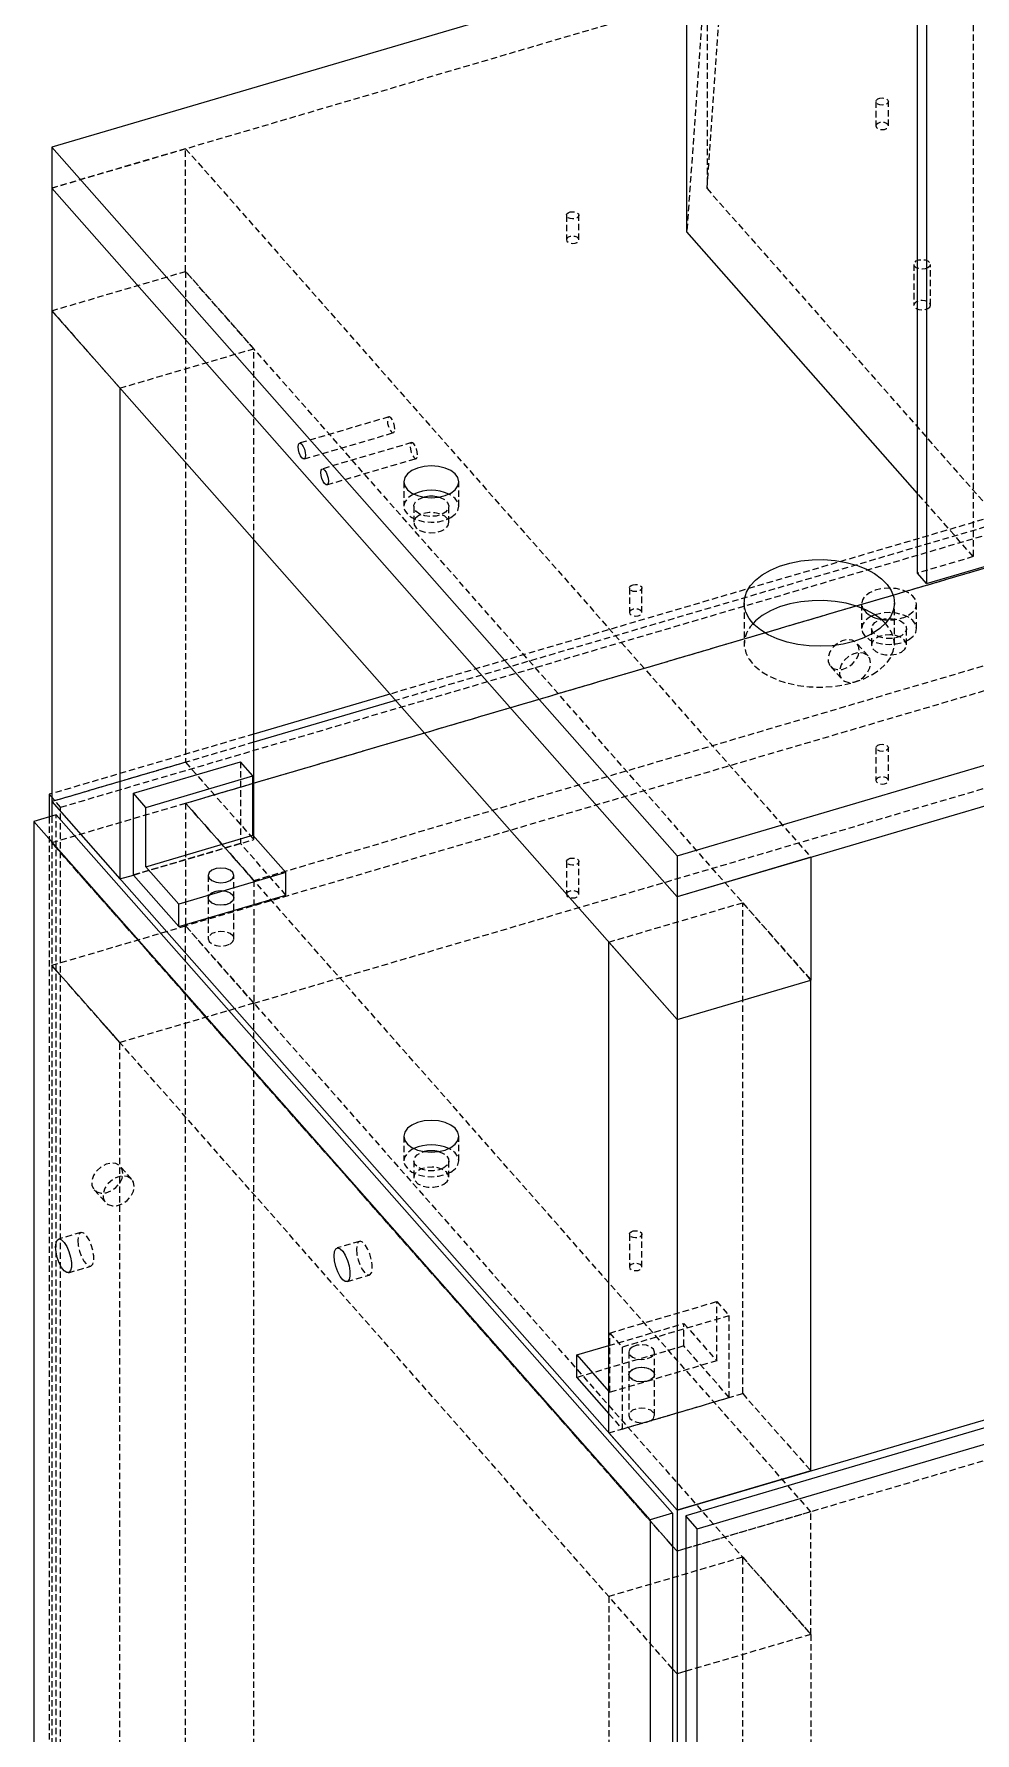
# Model space of a CAD drawing. Header units: millimetres. Extents: x 1529 to 6255, y 1713 to 5797.
# Drawn here: x 4524.1 to 4712, y 4952.8 to 5292 of the extents above; entities that cross this region are included whole.
import ezdxf

# ---------------------------------------------------------------- set-up
doc = ezdxf.new("R2010")
doc.units = ezdxf.units.MM
doc.linetypes.add('HIDDEN', pattern=[1.905, 1.27, -0.635])

msp = doc.modelspace()

# ---------------------------------------------------------------- linework, layer by layer
at = {"color": 7, "linetype": 'Continuous', "lineweight": 15}
for p, q in [((4654.464, 5252.426), (4654.464, 5415.734)), ((4700.529, 5184.34), (4700.529, 5347.648)), ((4702.345, 5345.591), (4702.345, 5182.283)), ((4654.464, 5306.655), (4527.667, 5269.359)), ((4527.667, 5269.359), (4652.514, 5127.908)), ((4527.667, 5269.359), (4527.667, 5261.193)), ((4652.514, 5119.742), (4527.667, 5261.193)), ((4527.667, 5261.193), (4527.667, 5236.697)), ((4700.529, 5200.235), (4654.464, 5252.426)), ((4702.345, 5182.283), (4911.732, 5243.872)), ((4527.667, 5236.697), (4652.514, 5095.246)), ((4527.667, 5236.697), (4527.667, 5138.712)), ((4652.514, 5127.908), (5011.501, 5233.501)), ((5011.501, 5225.336), (4652.514, 5119.742)), ((4541.287, 5221.266), (4541.287, 5123.281)), ((4568.017, 5131.82), (4568.017, 5190.981)), ((4702.345, 5182.283), (4700.529, 5184.34)), ((4692.065, 5176.008), (4691.359, 5175.722)), ((4595.2, 5160.183), (4568.017, 5152.187)), ((4596.325, 5158.908), (4568.017, 5150.581)), ((4543.96, 5140.398), (4565.344, 5146.688)), ((4567.841, 5143.859), (4565.344, 5146.688)), ((4546.457, 5137.569), (4567.841, 5143.859)), ((4567.841, 5132.019), (4567.841, 5143.859)), ((4527.667, 5140.319), (4527.179, 5140.175)), ((4527.667, 5139.622), (4527.179, 5140.175)), ((4527.179, 5140.175), (4527.179, 5135.64)), ((4527.667, 5138.712), (4652.514, 4997.261)), ((4527.667, 5138.712), (4527.667, 5135.783)), ((4527.667, 5138.712), (4541.287, 5123.281)), ((4546.457, 5137.569), (4543.96, 5140.398)), ((4543.96, 5124.067), (4543.96, 5140.398)), ((4528.575, 5136.05), (4524.12, 5134.74)), ((4528.575, 5136.05), (4651.606, 4996.657)), ((4546.457, 5125.729), (4546.457, 5137.569)), ((4524.12, 5134.74), (4647.151, 4995.346)), ((4524.12, 5134.74), (4524.12, 4566.427)), ((4546.457, 5125.729), (4567.841, 5132.019)), ((4574.424, 5124.561), (4567.841, 5132.019)), ((4553.039, 5118.271), (4546.457, 5125.729)), ((4652.514, 5127.908), (4652.514, 5119.742)), ((4679.244, 5127.605), (4652.514, 5119.742)), ((4679.244, 5127.605), (4679.244, 5103.109)), ((4541.287, 5123.281), (4543.96, 5124.067)), ((4543.96, 5124.067), (4553.039, 5113.78)), ((4574.424, 5124.561), (4553.039, 5118.271)), ((4574.424, 5120.07), (4574.424, 5124.561)), ((4553.039, 5113.78), (4574.424, 5120.07)), ((4553.039, 5113.78), (4553.039, 5118.271)), ((4652.514, 5119.742), (4652.514, 5095.246)), ((4638.895, 5110.677), (4652.514, 5095.246)), ((4638.895, 5012.692), (4638.895, 5110.677)), ((4652.514, 5095.246), (4679.244, 5103.109)), ((4652.514, 4997.261), (5011.501, 5102.855)), ((4679.244, 5005.124), (4679.244, 5103.109)), ((5009.719, 5100.697), (4654.296, 4996.152)), ((4656.566, 4993.58), (5011.989, 5098.125)), ((4652.514, 5095.246), (4652.514, 4997.261)), ((4632.488, 5028.257), (4638.895, 5030.141)), ((4632.488, 5023.766), (4632.488, 5028.257)), ((4632.488, 5028.257), (4638.895, 5020.998)), ((4632.488, 5023.766), (4638.895, 5016.507)), ((4652.514, 4997.261), (4638.895, 5012.692)), ((4679.244, 5005.124), (4652.514, 4997.261)), ((4651.606, 4996.657), (4647.151, 4995.346)), ((4651.606, 4996.657), (4651.606, 4428.344)), ((4652.514, 4997.261), (4652.514, 4989.096)), ((4656.566, 4993.58), (4654.296, 4996.152)), ((4654.296, 4996.152), (4654.296, 4427.84)), ((4647.151, 4995.346), (4647.151, 4427.034)), ((4656.566, 4425.268), (4656.566, 4993.58)), ((4652.514, 4989.096), (4651.606, 4990.125)), ((4654.296, 4989.62), (4652.514, 4989.096)), ((4654.296, 4989.62), (4652.514, 4989.096)), ((4652.514, 4989.096), (4652.514, 4964.6)), ((4652.514, 4964.6), (4651.606, 4965.629)), ((4654.296, 4965.124), (4652.514, 4964.6)), ((4652.514, 4964.6), (4652.514, 4458.344))]:
    msp.add_line(p, q, dxfattribs=at)
at = {"color": 7, "linetype": 'HIDDEN', "lineweight": 0}
for p, q in [((4658.503, 5408.078), (4658.503, 5261.101)), ((4527.667, 5261.193), (4966.268, 5390.205)), ((4711.667, 5350.924), (4711.667, 5187.616)), ((4658.503, 5261.101), (4662.28, 5314.044)), ((4658.24, 5305.369), (4654.464, 5252.426)), ((4692.232, 5278.485), (4692.232, 5273.586)), ((4694.732, 5273.586), (4694.732, 5278.485)), ((4554.397, 5269.056), (4527.667, 5261.193)), ((4554.397, 5269.056), (4679.244, 5127.605)), ((4554.397, 5244.56), (4554.397, 5269.056)), ((4962.216, 5268.138), (4595.2, 5160.183)), ((4966.268, 5267.723), (4596.325, 5158.908)), ((4529.449, 5137.603), (4964.486, 5265.566)), ((4658.503, 5261.101), (4717.047, 5194.772)), ((4527.667, 5130.547), (4966.268, 5259.558)), ((4630.428, 5255.755), (4630.428, 5250.856)), ((4632.928, 5250.856), (4632.928, 5255.755)), ((4527.667, 5236.697), (4554.397, 5244.56)), ((4679.244, 5103.109), (4554.397, 5244.56)), ((4568.017, 5229.129), (4554.397, 5244.56)), ((4554.397, 5244.56), (4554.397, 5146.575)), ((4699.804, 5245.968), (4699.804, 5237.802)), ((4703.104, 5237.802), (4703.104, 5245.968)), ((4527.667, 5236.697), (4541.287, 5221.266)), ((4541.287, 5221.266), (4568.017, 5229.129)), ((4568.017, 5190.981), (4568.017, 5229.129)), ((4541.287, 5221.266), (4541.287, 5221.266)), ((4554.397, 5138.409), (4821.699, 5217.034)), ((4594.961, 5215.52), (4577.14, 5210.278)), ((4578.071, 5207.113), (4595.892, 5212.354)), ((4599.5, 5210.377), (4581.68, 5205.135)), ((4582.611, 5201.969), (4600.432, 5207.211)), ((4568.017, 5122.978), (4835.319, 5201.603)), ((4597.956, 5202.564), (4597.956, 5197.665)), ((4608.956, 5197.665), (4608.956, 5202.564)), ((4711.667, 5187.616), (4700.529, 5200.235)), ((4599.956, 5197.665), (4599.956, 5194.399)), ((4606.956, 5194.399), (4606.956, 5197.665)), ((4821.699, 5192.538), (4554.397, 5113.913)), ((4711.667, 5187.616), (4700.529, 5184.34)), ((4642.997, 5181.357), (4642.997, 5176.458)), ((4645.497, 5176.458), (4645.497, 5181.357)), ((4568.017, 5098.482), (4835.319, 5177.107)), ((4665.92, 5178.377), (4665.92, 5170.212)), ((4689.358, 5178.172), (4689.358, 5173.272)), ((4695.92, 5170.212), (4695.92, 5178.377)), ((4700.358, 5173.272), (4700.358, 5178.172)), ((4691.358, 5173.272), (4691.358, 5170.006)), ((4698.358, 5170.006), (4698.358, 5173.272)), ((4690.672, 5167.79), (4688.402, 5170.362)), ((4683.154, 5165.729), (4685.424, 5163.158)), ((4568.017, 5152.187), (4527.667, 5140.319)), ((4568.017, 5150.581), (4527.667, 5138.712)), ((4692.232, 5149.472), (4692.232, 5142.939)), ((4694.732, 5142.939), (4694.732, 5149.472)), ((4554.397, 5146.575), (4527.667, 5138.712)), ((4554.397, 5146.575), (4568.017, 5131.144)), ((4565.344, 5146.688), (4565.344, 5130.357)), ((4529.449, 5137.603), (4527.667, 5139.622)), ((4527.667, 5130.547), (4554.397, 5138.409)), ((4679.245, 4996.958), (4554.397, 5138.409)), ((4554.397, 5138.409), (4554.397, 5113.913)), ((4554.397, 5138.409), (4568.017, 5122.978)), ((4527.179, 5135.64), (4527.179, 4571.863)), ((4527.667, 5135.783), (4527.667, 5130.547)), ((4528.575, 4567.738), (4528.575, 5136.05)), ((4529.449, 4569.291), (4529.449, 5137.603)), ((4568.017, 5131.144), (4568.017, 5131.82)), ((4651.606, 4990.125), (4527.667, 5130.547)), ((4652.514, 4989.096), (4527.667, 5130.547)), ((4527.667, 5130.547), (4527.667, 5106.051)), ((4543.96, 5124.067), (4568.017, 5131.144)), ((4565.344, 5130.357), (4543.96, 5124.067)), ((4574.424, 5120.07), (4565.344, 5130.357)), ((4630.428, 5126.742), (4630.428, 5120.209)), ((4632.928, 5120.209), (4632.928, 5126.742)), ((4558.912, 5123.988), (4558.912, 5119.497)), ((4564.012, 5119.497), (4564.012, 5123.988)), ((4568.017, 5122.978), (4568.017, 5098.482)), ((4558.912, 5119.497), (4558.912, 5111.331)), ((4564.012, 5111.331), (4564.012, 5119.497)), ((4638.895, 5110.677), (4665.625, 5118.54)), ((4665.625, 5118.54), (4679.244, 5103.109)), ((4665.625, 5020.555), (4665.625, 5118.54)), ((4527.667, 5106.051), (4554.397, 5113.913)), ((4554.397, 5113.913), (4679.245, 4972.462)), ((4568.017, 5098.482), (4554.397, 5113.913)), ((4554.397, 4607.658), (4554.397, 5113.913)), ((4651.606, 4965.629), (4527.667, 5106.051)), ((4541.287, 5090.62), (4527.667, 5106.051)), ((4527.667, 5106.051), (4527.667, 4599.795)), ((4568.017, 5098.482), (4541.287, 5090.62)), ((4568.017, 4592.227), (4568.017, 5098.482)), ((5011.501, 5094.689), (4654.296, 4989.62)), ((4541.287, 4584.364), (4541.287, 5090.62)), ((4597.956, 5071.918), (4597.956, 5067.019)), ((4608.956, 5067.019), (4608.956, 5071.918)), ((4543.656, 5063.305), (4541.386, 5065.877)), ((4599.956, 5067.019), (4599.956, 5063.752)), ((4606.956, 5063.752), (4606.956, 5067.019)), ((4536.138, 5061.245), (4538.408, 5058.673)), ((4533.489, 5052.7), (4529.034, 5051.39)), ((4589.103, 5050.931), (4584.648, 5049.62)), ((4642.997, 5052.344), (4642.997, 5045.811)), ((4645.497, 5045.811), (4645.497, 5052.344)), ((4531.009, 5044.674), (4535.464, 5045.985)), ((4586.623, 5042.905), (4591.078, 5044.215)), ((4639.071, 5032.638), (4660.455, 5038.928)), ((4660.455, 5038.928), (4662.952, 5036.099)), ((4660.455, 5027.088), (4660.455, 5038.928)), ((4638.895, 5030.141), (4653.872, 5034.547)), ((4662.952, 5036.099), (4641.568, 5029.809)), ((4653.872, 5034.547), (4660.455, 5027.088)), ((4653.872, 5030.056), (4653.872, 5034.547)), ((4662.952, 5019.768), (4662.952, 5036.099)), ((4653.872, 5030.056), (4632.488, 5023.766)), ((4639.071, 5032.638), (4641.568, 5029.809)), ((4639.071, 5020.798), (4639.071, 5032.638)), ((4641.568, 5029.809), (4641.568, 5013.478)), ((4662.952, 5019.768), (4653.872, 5030.056)), ((4660.455, 5027.088), (4639.071, 5020.798)), ((4642.9, 5028.83), (4642.9, 5024.339)), ((4648, 5024.339), (4648, 5028.83)), ((4642.9, 5024.339), (4642.9, 5016.174)), ((4648, 5016.174), (4648, 5024.339)), ((4638.895, 5020.998), (4639.071, 5020.798)), ((4638.895, 5012.692), (4665.625, 5020.555)), ((4641.568, 5013.478), (4662.952, 5019.768)), ((4665.625, 5020.555), (4679.244, 5005.124)), ((4638.895, 5016.507), (4641.568, 5013.478)), ((4679.245, 4996.958), (4654.296, 4989.62)), ((4679.245, 4972.462), (4679.245, 4996.958)), ((4665.625, 4987.893), (4638.895, 4980.031)), ((4665.625, 4987.893), (4679.245, 4972.462)), ((4665.625, 4481.638), (4665.625, 4987.893)), ((4651.606, 4965.629), (4638.895, 4980.031)), ((4638.895, 4980.031), (4638.895, 4473.775)), ((4679.245, 4972.462), (4654.296, 4965.124)), ((4679.245, 4972.462), (4679.245, 4466.207))]:
    msp.add_line(p, q, dxfattribs=at)
at = {"color": 7, "linetype": 'HIDDEN', "lineweight": 0, "flags": 128}
for points in [[(4692.598, 5278.995), (4693.003, 5279.152), (4693.482, 5279.207), (4693.96, 5279.152), (4694.366, 5278.995), (4694.637, 5278.761), (4694.732, 5278.485), (4694.637, 5278.209), (4694.366, 5277.975), (4693.96, 5277.818), (4693.482, 5277.763), (4693.003, 5277.818), (4692.598, 5277.975), (4692.327, 5278.209), (4692.232, 5278.485), (4692.327, 5278.761), (4692.598, 5278.995)], [(4692.598, 5274.096), (4692.327, 5273.862), (4692.232, 5273.586), (4692.327, 5273.31), (4692.598, 5273.076), (4693.003, 5272.919), (4693.482, 5272.864), (4693.96, 5272.919), (4694.366, 5273.076), (4694.637, 5273.31), (4694.732, 5273.586), (4694.637, 5273.862), (4694.366, 5274.096), (4693.96, 5274.253), (4693.482, 5274.307), (4693.003, 5274.253), (4692.598, 5274.096)], [(4630.794, 5256.265), (4631.199, 5256.422), (4631.678, 5256.477), (4632.156, 5256.422), (4632.561, 5256.265), (4632.832, 5256.031), (4632.928, 5255.755), (4632.832, 5255.479), (4632.561, 5255.245), (4632.156, 5255.088), (4631.678, 5255.034), (4631.199, 5255.088), (4630.794, 5255.245), (4630.523, 5255.479), (4630.428, 5255.755), (4630.523, 5256.031), (4630.794, 5256.265)], [(4630.794, 5251.366), (4630.523, 5251.132), (4630.428, 5250.856), (4630.523, 5250.58), (4630.794, 5250.346), (4631.199, 5250.189), (4631.678, 5250.134), (4632.156, 5250.189), (4632.561, 5250.346), (4632.832, 5250.58), (4632.928, 5250.856), (4632.832, 5251.132), (4632.561, 5251.366), (4632.156, 5251.523), (4631.678, 5251.578), (4631.199, 5251.523), (4630.794, 5251.366)], [(4702.621, 5245.294), (4702.085, 5245.088), (4701.454, 5245.015), (4700.822, 5245.088), (4700.287, 5245.294), (4699.929, 5245.603), (4699.804, 5245.968), (4699.929, 5246.332), (4700.287, 5246.641), (4700.822, 5246.848), (4701.454, 5246.92), (4702.085, 5246.848), (4702.621, 5246.641), (4702.978, 5246.332), (4703.104, 5245.968), (4702.978, 5245.603), (4702.621, 5245.294)], [(4702.621, 5237.129), (4702.978, 5237.438), (4703.104, 5237.802), (4702.978, 5238.167), (4702.621, 5238.476), (4702.085, 5238.682), (4701.454, 5238.755), (4700.822, 5238.682), (4700.287, 5238.476), (4699.929, 5238.167), (4699.804, 5237.802), (4699.929, 5237.438), (4700.287, 5237.129), (4700.822, 5236.922), (4701.454, 5236.85), (4702.085, 5236.922), (4702.621, 5237.129)], [(4596.175, 5213.089), (4596.118, 5213.669), (4595.956, 5214.29), (4595.713, 5214.857), (4595.426, 5215.285), (4595.139, 5215.507), (4594.896, 5215.49), (4594.734, 5215.237), (4594.677, 5214.786), (4594.734, 5214.206), (4594.896, 5213.585), (4595.139, 5213.017), (4595.426, 5212.59), (4595.713, 5212.368), (4595.956, 5212.384), (4596.118, 5212.638), (4596.175, 5213.089)], [(4600.715, 5207.945), (4600.658, 5208.525), (4600.496, 5209.146), (4600.253, 5209.714), (4599.966, 5210.141), (4599.679, 5210.363), (4599.436, 5210.346), (4599.274, 5210.093), (4599.217, 5209.642), (4599.274, 5209.062), (4599.436, 5208.441), (4599.679, 5207.874), (4599.966, 5207.446), (4600.253, 5207.224), (4600.496, 5207.241), (4600.658, 5207.494), (4600.715, 5207.945)], [(4599.957, 5200.115), (4599.567, 5199.91), (4598.692, 5199.253), (4598.143, 5198.487), (4597.956, 5197.665), (4598.143, 5196.843), (4598.692, 5196.078), (4599.567, 5195.42), (4600.706, 5194.915), (4602.032, 5194.598), (4603.456, 5194.49), (4604.879, 5194.598), (4606.206, 5194.915), (4607.345, 5195.42), (4607.345, 5195.42)], [(4604.911, 5199.503), (4605.247, 5199.401), (4606.126, 5198.971), (4606.716, 5198.4), (4606.953, 5197.749), (4606.81, 5197.089), (4606.304, 5196.491), (4605.489, 5196.021), (4604.454, 5195.729), (4603.311, 5195.646), (4602.183, 5195.783), (4601.194, 5196.123), (4600.449, 5196.631), (4600.03, 5197.251), (4599.983, 5197.915), (4600.311, 5198.553), (4600.981, 5199.094), (4600.981, 5199.094)], [(4600.981, 5199.094), (4601.918, 5199.48), (4602, 5199.503)], [(4607.345, 5195.42), (4608.219, 5196.078), (4608.768, 5196.843), (4608.956, 5197.665), (4608.768, 5198.487), (4608.219, 5199.253), (4607.345, 5199.91), (4606.955, 5200.115)], [(4600.981, 5195.828), (4600.311, 5195.286), (4599.983, 5194.649), (4600.03, 5193.984), (4600.449, 5193.365), (4601.194, 5192.857), (4602.183, 5192.517), (4603.311, 5192.38), (4604.454, 5192.462), (4605.489, 5192.755), (4606.304, 5193.225), (4606.81, 5193.822), (4606.953, 5194.482), (4606.716, 5195.133), (4606.126, 5195.705), (4605.247, 5196.135), (4604.174, 5196.377), (4603.023, 5196.404), (4601.918, 5196.214), (4600.981, 5195.828)], [(4643.363, 5181.867), (4643.768, 5182.024), (4644.247, 5182.079), (4644.725, 5182.024), (4645.131, 5181.867), (4645.402, 5181.633), (4645.497, 5181.357), (4645.402, 5181.081), (4645.131, 5180.847), (4644.725, 5180.69), (4644.247, 5180.635), (4643.769, 5180.69), (4643.363, 5180.847), (4643.092, 5181.081), (4642.997, 5181.357), (4643.092, 5181.633), (4643.363, 5181.867)], [(4698.747, 5175.927), (4699.621, 5176.584), (4700.171, 5177.35), (4700.358, 5178.172), (4700.171, 5178.993), (4699.621, 5179.759), (4698.747, 5180.417), (4697.608, 5180.921), (4696.282, 5181.239), (4694.858, 5181.347), (4693.435, 5181.239), (4692.108, 5180.921), (4690.969, 5180.417), (4690.095, 5179.759), (4689.546, 5178.993), (4689.358, 5178.172), (4689.545, 5177.35), (4689.578, 5177.283)], [(4643.363, 5176.968), (4643.092, 5176.734), (4642.997, 5176.458), (4643.092, 5176.182), (4643.363, 5175.948), (4643.769, 5175.791), (4644.247, 5175.736), (4644.725, 5175.791), (4645.131, 5175.948), (4645.402, 5176.182), (4645.497, 5176.458), (4645.402, 5176.734), (4645.131, 5176.968), (4644.725, 5177.125), (4644.247, 5177.179), (4643.768, 5177.125), (4643.363, 5176.968)], [(4691.359, 5175.722), (4690.969, 5175.518), (4690.095, 5174.86), (4689.546, 5174.094), (4689.358, 5173.272), (4689.545, 5172.451), (4690.095, 5171.685), (4690.969, 5171.027), (4692.108, 5170.523), (4693.435, 5170.206), (4694.858, 5170.097), (4696.282, 5170.206), (4697.608, 5170.523), (4698.747, 5171.027), (4698.747, 5171.027)], [(4698.747, 5171.027), (4699.621, 5171.685), (4700.171, 5172.451), (4700.358, 5173.272), (4700.171, 5174.094), (4699.621, 5174.86), (4698.747, 5175.518), (4697.608, 5176.022), (4696.282, 5176.339), (4694.858, 5176.447), (4693.435, 5176.339), (4692.108, 5176.022), (4692.065, 5176.008)], [(4667.692, 5174.294), (4667.118, 5173.602), (4666.383, 5172.346), (4665.989, 5171.04), (4665.945, 5169.714), (4666.252, 5168.4), (4666.903, 5167.129), (4667.882, 5165.93), (4669.167, 5164.831), (4670.728, 5163.858), (4672.527, 5163.035), (4674.523, 5162.379), (4676.669, 5161.907), (4678.915, 5161.63), (4681.208, 5161.554), (4683.494, 5161.681), (4685.719, 5162.007), (4687.832, 5162.526), (4689.783, 5163.226), (4691.527, 5164.088)], [(4697.333, 5171.844), (4696.395, 5171.457), (4695.291, 5171.267), (4694.14, 5171.295), (4693.066, 5171.537), (4692.187, 5171.967), (4691.598, 5172.538), (4691.361, 5173.189), (4691.504, 5173.849), (4692.01, 5174.446), (4692.824, 5174.917), (4693.859, 5175.209), (4695.003, 5175.291), (4696.13, 5175.155), (4697.12, 5174.814), (4697.865, 5174.307), (4698.284, 5173.687), (4698.331, 5173.022), (4698.002, 5172.385), (4697.333, 5171.844)], [(4691.527, 5164.088), (4693.022, 5165.095), (4694.233, 5166.221), (4695.132, 5167.441), (4695.698, 5168.726), (4695.918, 5170.046), (4695.786, 5171.369), (4695.305, 5172.666), (4694.488, 5173.904), (4694.148, 5174.294)], [(4688.897, 5168.963), (4688.728, 5169.841), (4688.239, 5170.525), (4687.484, 5170.94), (4686.544, 5171.041), (4685.521, 5170.818), (4684.526, 5170.294), (4683.666, 5169.527), (4683.036, 5168.599), (4682.702, 5167.611), (4682.702, 5166.67), (4683.036, 5165.879), (4683.666, 5165.322), (4684.526, 5165.06), (4685.521, 5165.122), (4686.544, 5165.5), (4687.484, 5166.155), (4688.239, 5167.014), (4688.728, 5167.985), (4688.897, 5168.963)], [(4697.333, 5168.578), (4698.002, 5169.119), (4698.331, 5169.756), (4698.284, 5170.421), (4697.865, 5171.04), (4697.12, 5171.548), (4696.13, 5171.889), (4695.003, 5172.025), (4693.859, 5171.943), (4692.824, 5171.651), (4692.01, 5171.18), (4691.504, 5170.583), (4691.361, 5169.923), (4691.598, 5169.272), (4692.187, 5168.7), (4693.066, 5168.271), (4694.14, 5168.029), (4695.291, 5168.001), (4696.395, 5168.191), (4697.333, 5168.578)], [(4691.167, 5166.391), (4690.998, 5167.269), (4690.509, 5167.953), (4689.754, 5168.368), (4688.814, 5168.469), (4687.791, 5168.246), (4686.796, 5167.722), (4685.936, 5166.955), (4685.306, 5166.027), (4684.972, 5165.039), (4684.972, 5164.098), (4685.306, 5163.307), (4685.936, 5162.75), (4686.796, 5162.488), (4687.791, 5162.55), (4688.814, 5162.928), (4689.754, 5163.583), (4690.509, 5164.442), (4690.998, 5165.413), (4691.167, 5166.391)], [(4692.598, 5149.982), (4693.003, 5150.138), (4693.482, 5150.193), (4693.96, 5150.138), (4694.366, 5149.982), (4694.637, 5149.748), (4694.732, 5149.472), (4694.637, 5149.196), (4694.366, 5148.961), (4693.96, 5148.805), (4693.482, 5148.75), (4693.003, 5148.805), (4692.598, 5148.961), (4692.327, 5149.195), (4692.232, 5149.472), (4692.327, 5149.748), (4692.598, 5149.982)], [(4692.598, 5143.45), (4692.327, 5143.215), (4692.232, 5142.939), (4692.327, 5142.663), (4692.598, 5142.429), (4693.003, 5142.273), (4693.482, 5142.218), (4693.96, 5142.273), (4694.366, 5142.429), (4694.637, 5142.663), (4694.732, 5142.939), (4694.637, 5143.215), (4694.366, 5143.45), (4693.96, 5143.606), (4693.482, 5143.661), (4693.003, 5143.606), (4692.598, 5143.45)], [(4630.794, 5127.252), (4631.199, 5127.408), (4631.678, 5127.463), (4632.156, 5127.408), (4632.561, 5127.252), (4632.832, 5127.018), (4632.928, 5126.742), (4632.832, 5126.466), (4632.561, 5126.231), (4632.156, 5126.075), (4631.678, 5126.02), (4631.199, 5126.075), (4630.794, 5126.231), (4630.523, 5126.466), (4630.428, 5126.742), (4630.523, 5127.018), (4630.794, 5127.252)], [(4563.265, 5118.456), (4562.437, 5118.137), (4561.462, 5118.025), (4560.486, 5118.137), (4559.658, 5118.456), (4559.106, 5118.934), (4558.912, 5119.497), (4559.106, 5120.06), (4559.658, 5120.538), (4560.486, 5120.857), (4561.462, 5120.969), (4562.437, 5120.857), (4563.265, 5120.538), (4563.817, 5120.06), (4564.012, 5119.497), (4563.817, 5118.934), (4563.265, 5118.456)], [(4559.658, 5120.538), (4560.486, 5120.857), (4561.462, 5120.969), (4562.437, 5120.857), (4563.265, 5120.538), (4563.817, 5120.06), (4564.012, 5119.497), (4563.817, 5118.934), (4563.265, 5118.456), (4562.437, 5118.137), (4561.462, 5118.025), (4560.486, 5118.137), (4559.658, 5118.456), (4559.106, 5118.934), (4558.912, 5119.497), (4559.106, 5120.06), (4559.658, 5120.538)], [(4630.794, 5120.72), (4630.523, 5120.486), (4630.428, 5120.209), (4630.523, 5119.933), (4630.794, 5119.699), (4631.199, 5119.543), (4631.678, 5119.488), (4632.156, 5119.543), (4632.561, 5119.699), (4632.832, 5119.933), (4632.928, 5120.209), (4632.832, 5120.486), (4632.561, 5120.72), (4632.156, 5120.876), (4631.678, 5120.931), (4631.199, 5120.876), (4630.794, 5120.72)], [(4563.265, 5110.291), (4563.817, 5110.768), (4564.012, 5111.331), (4563.817, 5111.895), (4563.265, 5112.372), (4562.437, 5112.691), (4561.462, 5112.804), (4560.486, 5112.691), (4559.658, 5112.372), (4559.106, 5111.895), (4558.912, 5111.331), (4559.106, 5110.768), (4559.658, 5110.291), (4560.486, 5109.971), (4561.462, 5109.859), (4562.437, 5109.971), (4563.265, 5110.291)], [(4599.957, 5069.468), (4599.567, 5069.264), (4598.693, 5068.606), (4598.143, 5067.84), (4597.956, 5067.019), (4598.143, 5066.197), (4598.693, 5065.431), (4599.567, 5064.774), (4600.706, 5064.269), (4602.032, 5063.952), (4603.456, 5063.844), (4604.879, 5063.952), (4606.206, 5064.269), (4607.345, 5064.774)], [(4605.931, 5065.59), (4604.993, 5065.203), (4603.889, 5065.014), (4602.737, 5065.041), (4601.664, 5065.283), (4600.785, 5065.713), (4600.195, 5066.284), (4599.959, 5066.935), (4600.101, 5067.595), (4600.607, 5068.193), (4601.422, 5068.663), (4602, 5068.856)], [(4604.911, 5068.856), (4605.718, 5068.56), (4606.462, 5068.053), (4606.881, 5067.433), (4606.929, 5066.769), (4606.6, 5066.131), (4605.931, 5065.59)], [(4607.345, 5064.774), (4608.219, 5065.431), (4608.768, 5066.197), (4608.956, 5067.019), (4608.768, 5067.84), (4608.219, 5068.606), (4607.345, 5069.264), (4606.955, 5069.468)], [(4541.881, 5064.478), (4541.712, 5065.357), (4541.223, 5066.04), (4540.468, 5066.455), (4539.528, 5066.557), (4538.505, 5066.334), (4537.51, 5065.81), (4536.65, 5065.043), (4536.02, 5064.115), (4535.686, 5063.127), (4535.686, 5062.186), (4536.02, 5061.394), (4536.65, 5060.837), (4537.51, 5060.576), (4538.505, 5060.637), (4539.528, 5061.016), (4540.468, 5061.67), (4541.223, 5062.53), (4541.712, 5063.501), (4541.881, 5064.478)], [(4544.151, 5061.907), (4543.982, 5062.785), (4543.493, 5063.469), (4542.738, 5063.884), (4541.798, 5063.985), (4540.775, 5063.762), (4539.779, 5063.238), (4538.92, 5062.471), (4538.29, 5061.543), (4537.956, 5060.555), (4537.956, 5059.614), (4538.29, 5058.822), (4538.92, 5058.265), (4539.779, 5058.004), (4540.775, 5058.065), (4541.798, 5058.444), (4542.738, 5059.099), (4543.493, 5059.958), (4543.982, 5060.929), (4544.151, 5061.907)], [(4605.931, 5062.324), (4606.6, 5062.865), (4606.929, 5063.503), (4606.881, 5064.167), (4606.462, 5064.787), (4605.718, 5065.294), (4604.728, 5065.635), (4603.6, 5065.771), (4602.457, 5065.689), (4601.422, 5065.397), (4600.607, 5064.927), (4600.101, 5064.329), (4599.959, 5063.669), (4600.195, 5063.018), (4600.785, 5062.447), (4601.664, 5062.017), (4602.737, 5061.775), (4603.889, 5061.747), (4604.993, 5061.937), (4605.931, 5062.324)], [(4532.888, 5051.143), (4532.974, 5050.117), (4533.223, 5049.008), (4533.608, 5047.935), (4534.087, 5047.014), (4534.608, 5046.346), (4535.115, 5046.002), (4535.553, 5046.021), (4535.874, 5046.399), (4536.044, 5047.096), (4536.044, 5048.037), (4535.874, 5049.119), (4535.553, 5050.226), (4535.115, 5051.237), (4534.608, 5052.042), (4534.087, 5052.555), (4533.608, 5052.72), (4533.223, 5052.519), (4532.974, 5051.973), (4532.888, 5051.143)], [(4588.502, 5049.373), (4588.588, 5048.348), (4588.837, 5047.238), (4589.221, 5046.165), (4589.7, 5045.245), (4590.222, 5044.576), (4590.729, 5044.233), (4591.167, 5044.251), (4591.488, 5044.63), (4591.658, 5045.327), (4591.658, 5046.268), (4591.488, 5047.35), (4591.167, 5048.456), (4590.729, 5049.467), (4590.222, 5050.273), (4589.7, 5050.786), (4589.221, 5050.95), (4588.837, 5050.749), (4588.588, 5050.204), (4588.502, 5049.373)], [(4643.363, 5052.854), (4643.768, 5053.01), (4644.247, 5053.065), (4644.725, 5053.01), (4645.131, 5052.854), (4645.402, 5052.62), (4645.497, 5052.344), (4645.402, 5052.067), (4645.131, 5051.833), (4644.725, 5051.677), (4644.247, 5051.622), (4643.769, 5051.677), (4643.363, 5051.833), (4643.092, 5052.067), (4642.997, 5052.344), (4643.092, 5052.62), (4643.363, 5052.854)], [(4643.363, 5046.322), (4643.092, 5046.087), (4642.997, 5045.811), (4643.092, 5045.535), (4643.363, 5045.301), (4643.769, 5045.145), (4644.247, 5045.09), (4644.725, 5045.145), (4645.131, 5045.301), (4645.402, 5045.535), (4645.497, 5045.811), (4645.402, 5046.087), (4645.131, 5046.322), (4644.725, 5046.478), (4644.247, 5046.533), (4643.768, 5046.478), (4643.363, 5046.322)], [(4643.647, 5029.871), (4643.094, 5029.393), (4642.9, 5028.83), (4643.094, 5028.267), (4643.647, 5027.789), (4644.474, 5027.47), (4645.45, 5027.358), (4646.426, 5027.47), (4647.253, 5027.789), (4647.806, 5028.267), (4648, 5028.83), (4647.806, 5029.393), (4647.253, 5029.871), (4646.426, 5030.19), (4645.45, 5030.302), (4644.474, 5030.19), (4643.647, 5029.871)], [(4647.253, 5023.298), (4646.426, 5022.979), (4645.45, 5022.867), (4644.474, 5022.979), (4643.647, 5023.298), (4643.094, 5023.776), (4642.9, 5024.339), (4643.094, 5024.902), (4643.647, 5025.38), (4644.474, 5025.699), (4645.45, 5025.811), (4646.426, 5025.699), (4647.253, 5025.38), (4647.806, 5024.902), (4648, 5024.339), (4647.806, 5023.776), (4647.253, 5023.298)], [(4643.647, 5025.38), (4644.474, 5025.699), (4645.45, 5025.811), (4646.426, 5025.699), (4647.253, 5025.38), (4647.806, 5024.902), (4648, 5024.339), (4647.806, 5023.776), (4647.253, 5023.298), (4646.426, 5022.979), (4645.45, 5022.867), (4644.474, 5022.979), (4643.647, 5023.298), (4643.094, 5023.776), (4642.9, 5024.339), (4643.094, 5024.902), (4643.647, 5025.38)], [(4647.253, 5015.133), (4647.806, 5015.61), (4648, 5016.174), (4647.806, 5016.737), (4647.253, 5017.214), (4646.426, 5017.534), (4645.45, 5017.646), (4644.474, 5017.534), (4643.647, 5017.214), (4643.094, 5016.737), (4642.9, 5016.174), (4643.094, 5015.61), (4643.647, 5015.133), (4644.474, 5014.814), (4645.45, 5014.701), (4646.426, 5014.814), (4647.253, 5015.133)]]:
    msp.add_lwpolyline(points, dxfattribs=at)
at = {"color": 7, "linetype": 'Continuous', "lineweight": 15, "flags": 128}
for points in [[(4576.857, 5209.544), (4576.914, 5209.995), (4577.076, 5210.248), (4577.319, 5210.265), (4577.606, 5210.043), (4577.892, 5209.615), (4578.136, 5209.048), (4578.298, 5208.427), (4578.355, 5207.847), (4578.298, 5207.396), (4578.136, 5207.143), (4577.892, 5207.126), (4577.606, 5207.348), (4577.319, 5207.776), (4577.076, 5208.343), (4576.914, 5208.964), (4576.857, 5209.544)], [(4581.397, 5204.401), (4581.454, 5204.852), (4581.616, 5205.105), (4581.859, 5205.121), (4582.146, 5204.899), (4582.432, 5204.472), (4582.675, 5203.904), (4582.838, 5203.283), (4582.895, 5202.703), (4582.838, 5202.252), (4582.675, 5201.999), (4582.432, 5201.982), (4582.146, 5202.205), (4581.859, 5202.632), (4581.616, 5203.199), (4581.454, 5203.82), (4581.397, 5204.401)], [(4607.345, 5200.319), (4608.219, 5200.977), (4608.768, 5201.743), (4608.956, 5202.564), (4608.768, 5203.386), (4608.219, 5204.152), (4607.345, 5204.81), (4606.206, 5205.314), (4604.879, 5205.631), (4603.456, 5205.739), (4602.032, 5205.631), (4600.706, 5205.314), (4599.567, 5204.81), (4598.692, 5204.152), (4598.143, 5203.386), (4597.956, 5202.564), (4598.143, 5201.743), (4598.692, 5200.977), (4599.567, 5200.319), (4600.706, 5199.815), (4602.032, 5199.498), (4603.456, 5199.389), (4604.879, 5199.498), (4606.206, 5199.815), (4607.345, 5200.319)], [(4691.527, 5172.254), (4689.783, 5171.391), (4687.832, 5170.692), (4685.719, 5170.173), (4683.494, 5169.846), (4681.208, 5169.719), (4678.915, 5169.795), (4676.669, 5170.073), (4674.523, 5170.545), (4672.527, 5171.2), (4670.728, 5172.024), (4669.167, 5172.996), (4667.882, 5174.095), (4666.903, 5175.294), (4666.252, 5176.566), (4665.945, 5177.88), (4665.989, 5179.205), (4666.383, 5180.511), (4667.118, 5181.767), (4668.176, 5182.944), (4669.533, 5184.013), (4671.157, 5184.951), (4673.009, 5185.734), (4675.048, 5186.345), (4677.223, 5186.769), (4679.486, 5186.997), (4681.782, 5187.022), (4684.058, 5186.845), (4686.26, 5186.469), (4688.337, 5185.904), (4690.241, 5185.162), (4691.925, 5184.261), (4693.352, 5183.222), (4694.488, 5182.07), (4695.305, 5180.831), (4695.786, 5179.535), (4695.918, 5178.211), (4695.698, 5176.891), (4695.132, 5175.607), (4694.233, 5174.387), (4693.022, 5173.26), (4691.527, 5172.254)], [(4694.148, 5174.294), (4693.352, 5175.057), (4691.925, 5176.096), (4690.241, 5176.996), (4688.337, 5177.738), (4686.26, 5178.304), (4684.058, 5178.679), (4681.782, 5178.857), (4679.486, 5178.831), (4677.223, 5178.604), (4675.048, 5178.18), (4673.009, 5177.569), (4671.157, 5176.785), (4669.533, 5175.848), (4668.176, 5174.778), (4667.692, 5174.294)], [(4559.658, 5125.029), (4559.106, 5124.551), (4558.912, 5123.988), (4559.106, 5123.424), (4559.658, 5122.947), (4560.486, 5122.628), (4561.462, 5122.516), (4562.437, 5122.628), (4563.265, 5122.947), (4563.817, 5123.424), (4564.012, 5123.988), (4563.817, 5124.551), (4563.265, 5125.029), (4562.437, 5125.348), (4561.462, 5125.46), (4560.486, 5125.348), (4559.658, 5125.029)], [(4607.345, 5069.673), (4608.219, 5070.33), (4608.768, 5071.096), (4608.956, 5071.918), (4608.768, 5072.74), (4608.219, 5073.505), (4607.345, 5074.163), (4606.206, 5074.668), (4604.879, 5074.985), (4603.456, 5075.093), (4602.032, 5074.985), (4600.706, 5074.668), (4599.567, 5074.163), (4598.693, 5073.505), (4598.143, 5072.74), (4597.956, 5071.918), (4598.143, 5071.096), (4598.693, 5070.33), (4599.567, 5069.673), (4600.706, 5069.168), (4602.032, 5068.851), (4603.456, 5068.743), (4604.879, 5068.851), (4606.206, 5069.168), (4607.345, 5069.673)], [(4528.433, 5049.832), (4528.519, 5050.663), (4528.768, 5051.208), (4529.153, 5051.409), (4529.632, 5051.245), (4530.153, 5050.732), (4530.66, 5049.926), (4531.098, 5048.915), (4531.419, 5047.809), (4531.589, 5046.727), (4531.589, 5045.786), (4531.419, 5045.089), (4531.098, 5044.71), (4530.66, 5044.692), (4530.153, 5045.035), (4529.632, 5045.704), (4529.153, 5046.624), (4528.768, 5047.697), (4528.519, 5048.807), (4528.433, 5049.832)], [(4584.047, 5048.063), (4584.133, 5048.893), (4584.382, 5049.439), (4584.766, 5049.64), (4585.245, 5049.475), (4585.767, 5048.962), (4586.274, 5048.157), (4586.712, 5047.146), (4587.033, 5046.04), (4587.203, 5044.957), (4587.203, 5044.017), (4587.033, 5043.319), (4586.712, 5042.941), (4586.274, 5042.922), (4585.767, 5043.266), (4585.245, 5043.934), (4584.766, 5044.855), (4584.382, 5045.928), (4584.133, 5047.037), (4584.047, 5048.063)]]:
    msp.add_lwpolyline(points, dxfattribs=at)
at = {"color": 7, "linetype": 'Continuous', "lineweight": 15}
for centre, radius, start, end in [((4603.456, 5192.323), 8.542, 65.8167, 114.18334), ((4603.456, 5193.836), 5.851, 75.59272, 104.4077), ((4693.705, 5180.124), 5.01, 214.54363, 264.92706), ((4603.456, 5061.676), 8.542, 65.81789, 114.18216), ((4603.456, 5063.234), 5.807, 75.48145, 104.51897)]:
    msp.add_arc(centre, radius, start, end, dxfattribs=at)
at = {"color": 7, "linetype": 'HIDDEN', "lineweight": 0}
msp.add_arc((4694.855, 5183.476), 8.493, 259.18705, 297.27194, dxfattribs=at)

doc.saveas('drawing.dxf')
